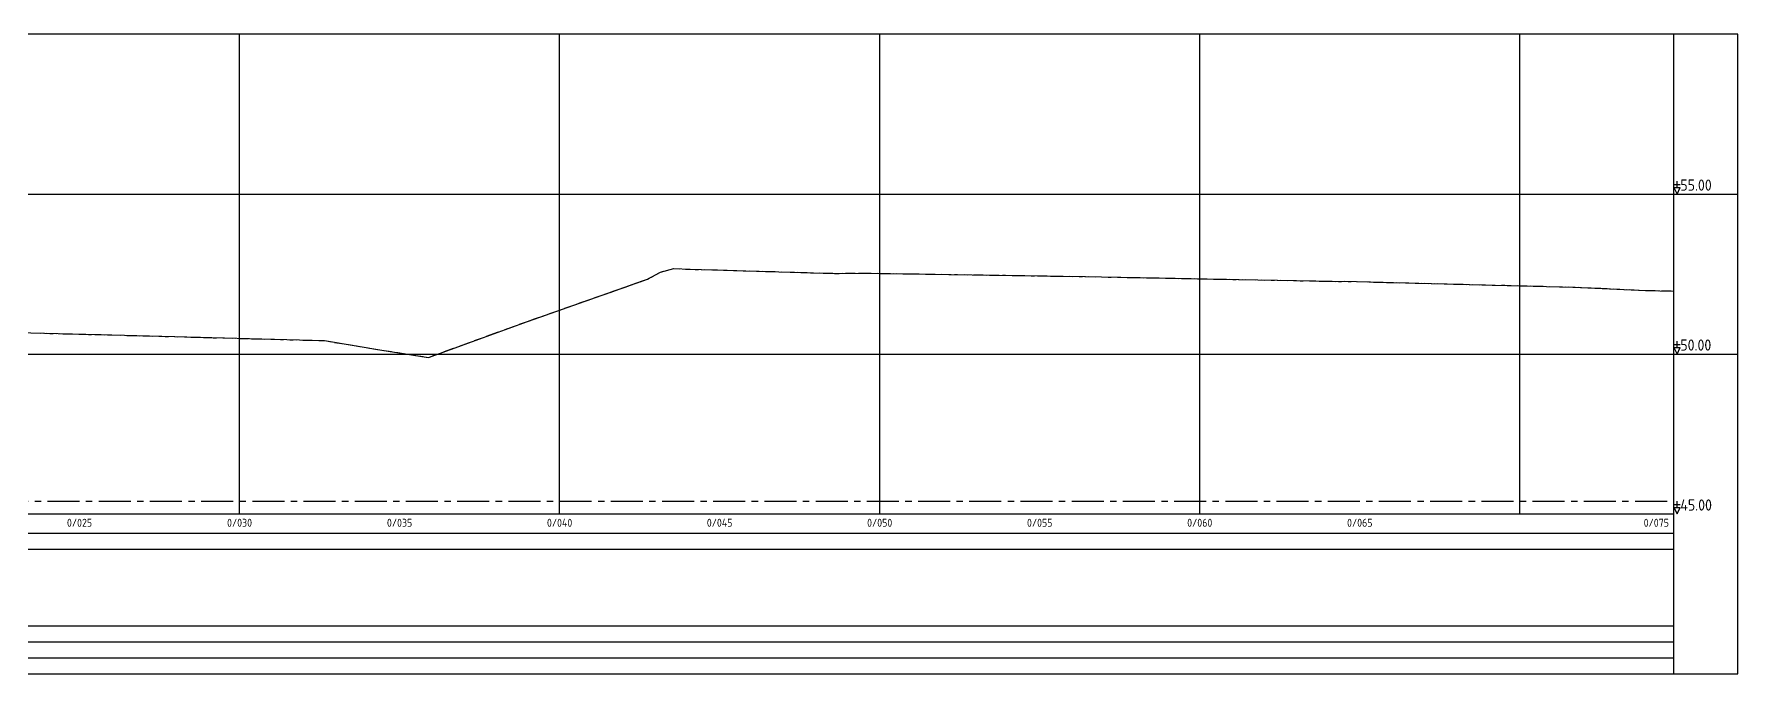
# Model space of a CAD drawing. Header units: metres. Extents: x 166439 to 168621, y 6226863 to 6228959.
# Drawn here: x 168567.4 to 168620.7, y 6228729.6 to 6228749.6 of the extents above; entities that cross this region are included whole.
import ezdxf
from ezdxf.enums import TextEntityAlignment as Align

# ---------------------------------------------------------------- set-up
doc = ezdxf.new("R2010")
doc.units = ezdxf.units.M
doc.header["$LTSCALE"] = 0.1
doc.header["$MEASUREMENT"] = 0
for name, pattern in [('CENTER', [16, 10, -2, 2, -2]), ('DIVIDE', [10, 4, -2, 0, -2, 0, -2]), ('STRECKAD_3', [5, 3, -2])]:
    doc.linetypes.add(name, pattern=pattern)
for name, color, linetype in [('M-36-Formular', 1, 'CONTINUOUS'), ('M-36-Formular_CL', 1, 'CENTER'), ('M-36-Formular_Text', 1, 'CONTINUOUS'), ('M-36-Mark_H', 3, 'DIVIDE'), ('M-36-Mark_V', 1, 'STRECKAD_3'), ('M-36-Ram', 7, 'CONTINUOUS'), ('M-36-text', 1, 'CONTINUOUS'), ('M-36_Skikt999', 4, 'CONTINUOUS')]:
    doc.layers.add(name, color=color, linetype=linetype)
doc.styles.add('P_ISO_25', font='iso.shx', dxfattribs={"height": 4})

msp = doc.modelspace()

# ---------------------------------------------------------------- linework, layer by layer
at = {"layer": 'M-36-Formular'}
for p, q in [((168573.854, 6228734.602), (168573.854, 6228749.602)), ((168583.854, 6228734.602), (168583.854, 6228749.602)), ((168593.854, 6228734.602), (168593.854, 6228749.602)), ((168603.854, 6228734.602), (168603.854, 6228749.602)), ((168613.854, 6228734.602), (168613.854, 6228749.602)), ((168618.6683, 6228729.602), (168618.6683, 6228749.602)), ((168540.354, 6228744.602), (168620.6683, 6228744.602)), ((168540.354, 6228739.602), (168620.6683, 6228739.602)), ((168540.354, 6228734.602), (168618.6683, 6228734.602)), ((168540.354, 6228734.002), (168618.6683, 6228734.002)), ((168540.354, 6228733.502), (168618.6683, 6228733.502)), ((168540.354, 6228731.102), (168618.6683, 6228731.102)), ((168540.354, 6228730.602), (168618.6683, 6228730.602)), ((168540.354, 6228730.102), (168618.6683, 6228730.102))]:
    msp.add_line(p, q, dxfattribs=at)
at = {"layer": 'M-36-Formular_CL'}
msp.add_line((168543.854, 6228735.002), (168618.6683, 6228735.002), dxfattribs=at)
at = {"layer": 'M-36-Formular_Text'}
for p, q in [((168618.6683, 6228744.902), (168618.8683, 6228744.902)), ((168618.6683, 6228744.802), (168618.8683, 6228744.802)), ((168618.6683, 6228744.802), (168618.7683, 6228744.602)), ((168618.7683, 6228744.802), (168618.7683, 6228745.002)), ((168618.7683, 6228744.602), (168618.8683, 6228744.802)), ((168618.6683, 6228739.902), (168618.8683, 6228739.902)), ((168618.6683, 6228739.802), (168618.8683, 6228739.802)), ((168618.6683, 6228739.802), (168618.7683, 6228739.602)), ((168618.7683, 6228739.802), (168618.7683, 6228740.002)), ((168618.7683, 6228739.602), (168618.8683, 6228739.802)), ((168618.6683, 6228734.902), (168618.8683, 6228734.902)), ((168618.6683, 6228734.802), (168618.8683, 6228734.802)), ((168618.6683, 6228734.802), (168618.7683, 6228734.602)), ((168618.7683, 6228734.802), (168618.7683, 6228735.002)), ((168618.7683, 6228734.602), (168618.8683, 6228734.802))]:
    msp.add_line(p, q, dxfattribs=at)
at = {"layer": 'M-36-Mark_H', "flags": 128}
msp.add_lwpolyline([(168543.854, 6228743.1422), (168545.5102, 6228743.1042), (168547.6476, 6228743.0043), (168547.6489, 6228743.0043), (168551.1147, 6228742.8714), (168552.349, 6228742.5911), (168556.5596, 6228741.0923), (168556.5604, 6228741.0922), (168560.1955, 6228739.8904), (168562.2633, 6228740.1702), (168562.264, 6228740.1702), (168563.4573, 6228740.3547), (168569.4747, 6228740.2079), (168576.5052, 6228740.0192), (168576.5058, 6228740.0191), (168578.3003, 6228739.7223), (168579.7529, 6228739.4957), (168582.8507, 6228740.6208), (168582.8514, 6228740.6209), (168586.5949, 6228741.9386), (168587.0079, 6228742.1644), (168587.0085, 6228742.1648), (168587.4191, 6228742.2712), (168587.42, 6228742.2711), (168587.9302, 6228742.2527), (168587.9307, 6228742.2527), (168592.4397, 6228742.1222), (168593.5358, 6228742.1282), (168593.5369, 6228742.1282), (168593.854, 6228742.1232), (168596.7406, 6228742.0779), (168600.2681, 6228742.0225), (168600.2689, 6228742.0225), (168603.854, 6228741.9538), (168607.4846, 6228741.8843), (168608.2093, 6228741.87), (168608.2104, 6228741.8699), (168608.3813, 6228741.8743), (168609.5121, 6228741.845), (168609.5143, 6228741.845), (168613.854, 6228741.7368), (168615.5242, 6228741.6951), (168617.7891, 6228741.5894), (168618.6683, 6228741.5699)], dxfattribs=at)
at = {"layer": 'M-36-Mark_V', "flags": 128}
msp.add_lwpolyline([(168543.854, 6228743.1422), (168545.5102, 6228743.1042), (168547.6476, 6228743.0043), (168547.6489, 6228743.0043), (168551.1147, 6228742.8714), (168552.349, 6228742.5911), (168556.5596, 6228741.0923), (168556.5604, 6228741.0922), (168560.1955, 6228739.8904), (168562.2633, 6228740.1702), (168562.264, 6228740.1702), (168563.4573, 6228740.3547), (168569.4747, 6228740.2079), (168576.5052, 6228740.0192), (168576.5058, 6228740.0191), (168578.3003, 6228739.7223), (168579.7529, 6228739.4957), (168582.8507, 6228740.6208), (168582.8514, 6228740.6209), (168586.5949, 6228741.9386), (168587.0079, 6228742.1644), (168587.0085, 6228742.1648), (168587.4191, 6228742.2712), (168587.42, 6228742.2711), (168587.9302, 6228742.2527), (168587.9307, 6228742.2527), (168592.4397, 6228742.1222), (168593.5358, 6228742.1282), (168593.5369, 6228742.1282), (168593.854, 6228742.1232), (168596.7406, 6228742.0779), (168600.2681, 6228742.0225), (168600.2689, 6228742.0225), (168603.854, 6228741.9538), (168607.4846, 6228741.8843), (168608.2093, 6228741.87), (168608.2104, 6228741.8699), (168608.3813, 6228741.8743), (168609.5121, 6228741.845), (168609.5143, 6228741.845), (168613.854, 6228741.7368), (168615.5242, 6228741.6951), (168617.7891, 6228741.5894), (168618.6683, 6228741.5699)], dxfattribs=at)
at = {"layer": 'M-36-Ram'}
msp.add_lwpolyline([(168540.354, 6228729.602), (168620.6683, 6228729.602), (168620.6683, 6228749.602), (168540.354, 6228749.602)], close=True, dxfattribs=at)
at = {"layer": 'M-36_Skikt999', "flags": 128}
msp.add_lwpolyline([(168563.4573, 6228740.3547), (168569.4747, 6228740.2079), (168576.5052, 6228740.0192), (168576.5058, 6228740.0191), (168578.3003, 6228739.7223), (168579.7529, 6228739.4957), (168582.8507, 6228740.6208), (168582.8514, 6228740.6209), (168586.5949, 6228741.9386), (168587.0079, 6228742.1644), (168587.0085, 6228742.1648), (168587.4191, 6228742.2712), (168587.42, 6228742.2711), (168587.9302, 6228742.2527), (168587.9307, 6228742.2527), (168592.4397, 6228742.1222), (168593.5358, 6228742.1282), (168593.5369, 6228742.1282), (168593.854, 6228742.1232), (168596.7406, 6228742.0779), (168600.2681, 6228742.0225), (168600.2689, 6228742.0225), (168603.854, 6228741.9538), (168607.4846, 6228741.8843), (168608.2093, 6228741.87), (168608.2104, 6228741.8699), (168608.3813, 6228741.8743), (168609.5121, 6228741.845), (168609.5143, 6228741.845), (168613.854, 6228741.7368), (168615.5242, 6228741.6951), (168617.7891, 6228741.5894), (168618.6683, 6228741.5699)], dxfattribs=at)

# ---------------------------------------------------------------- texts
at = {"layer": 'M-36-Formular_Text', "style": 'P_ISO_25'}
for s, p in [('55.00', (168618.8683, 6228744.602)), ('50.00', (168618.8683, 6228739.602)), ('45.00', (168618.8683, 6228734.602))]:
    msp.add_text(s, height=0.35, dxfattribs=at).set_placement(p, align=Align.BOTTOM_LEFT)
at = {"layer": 'M-36-text', "style": 'P_ISO_25'}
for s, p in [('0/025', (168568.854, 6228734.202)), ('0/030', (168573.854, 6228734.202)), ('0/035', (168578.854, 6228734.202)), ('0/040', (168583.854, 6228734.202)), ('0/045', (168588.854, 6228734.202)), ('0/050', (168593.854, 6228734.202)), ('0/055', (168598.854, 6228734.202)), ('0/060', (168603.854, 6228734.202)), ('0/065', (168608.854, 6228734.202)), ('0/075', (168618.1183, 6228734.202))]:
    msp.add_text(s, height=0.25, dxfattribs=at).set_placement(p, align=Align.CENTER)

doc.saveas('drawing.dxf')
